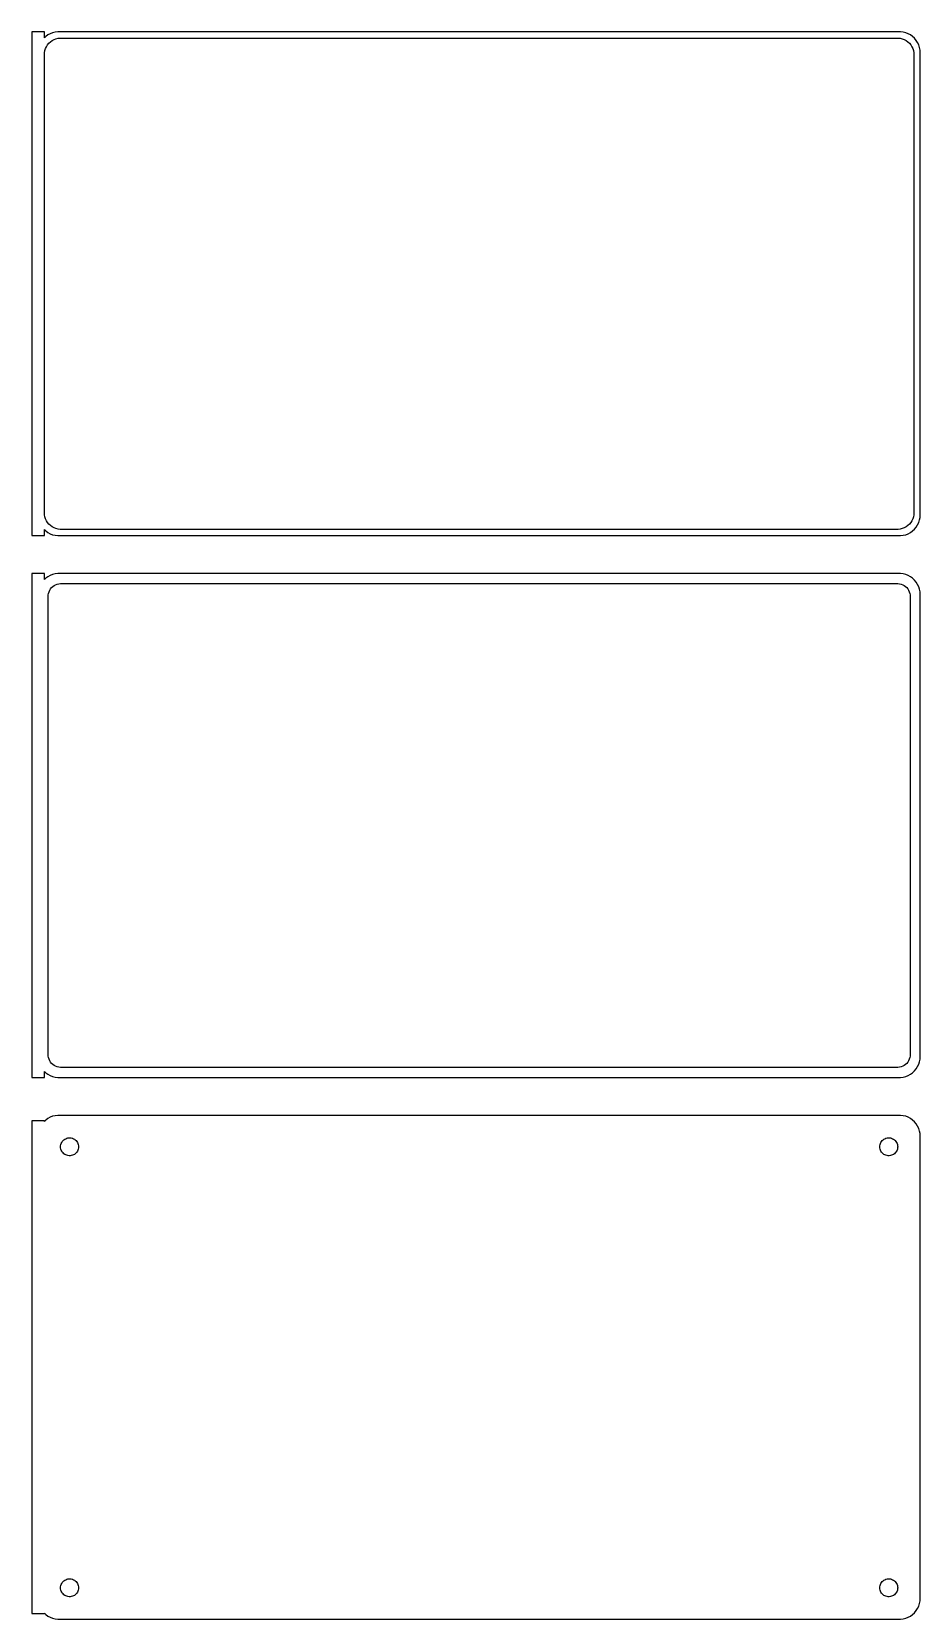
# Model space of a CAD drawing. Header units: metres. Extents: x -106 to 105, y 327 to 705.
import ezdxf

# ---------------------------------------------------------------- set-up
doc = ezdxf.new("R2010")
doc.units = ezdxf.units.M

msp = doc.modelspace()

# ---------------------------------------------------------------- linework, layer by layer
for p, q in [((-103.5, 704.99), (-106.5, 704.99)), ((-106.5, 704.99), (-106.5, 585.01)), ((-103.5, 703.559), (-103.5, 704.99)), ((-103.187, 703.853), (-103.5, 703.559)), ((-102.679, 704.222), (-103.187, 703.853)), ((-102.129, 704.524), (-102.679, 704.222)), ((-101.545, 704.755), (-102.129, 704.524)), ((-101.643, 702.877), (-101.203, 703.119)), ((-100.937, 704.911), (-101.545, 704.755)), ((-101.203, 703.119), (-100.736, 703.304)), ((-100.314, 704.99), (-100.937, 704.911)), ((-100.736, 703.304), (-100.25, 703.429)), ((100.314, 704.99), (-100.314, 704.99)), ((-100.25, 703.429), (-99.7512, 703.492)), ((-99.7512, 703.492), (99.7512, 703.492)), ((99.7512, 703.492), (100.25, 703.429)), ((100.25, 703.429), (100.736, 703.304)), ((100.937, 704.911), (100.314, 704.99)), ((100.736, 703.304), (101.203, 703.119)), ((101.545, 704.755), (100.937, 704.911)), ((101.203, 703.119), (101.643, 702.877)), ((102.129, 704.524), (101.545, 704.755)), ((102.679, 704.222), (102.129, 704.524)), ((103.187, 703.853), (102.679, 704.222)), ((103.645, 703.423), (103.187, 703.853)), ((104.045, 702.939), (103.645, 703.423)), ((-103.5, 699.5), (-103.468, 700.001)), ((-103.5, 590.5), (-103.5, 699.5)), ((-103.468, 700.001), (-103.374, 700.495)), ((-103.374, 700.495), (-103.219, 700.972)), ((-103.219, 700.972), (-103.005, 701.427)), ((-103.005, 701.427), (-102.736, 701.851)), ((-102.736, 701.851), (-102.416, 702.238)), ((-102.416, 702.238), (-102.05, 702.582)), ((-102.05, 702.582), (-101.643, 702.877)), ((101.643, 702.877), (102.05, 702.582)), ((102.05, 702.582), (102.416, 702.238)), ((102.416, 702.238), (102.736, 701.851)), ((102.736, 701.851), (103.005, 701.427)), ((103.005, 701.427), (103.219, 700.972)), ((103.219, 700.972), (103.374, 700.495)), ((103.374, 700.495), (103.468, 700.001)), ((103.468, 700.001), (103.5, 699.5)), ((103.5, 699.5), (103.5, 590.5)), ((104.382, 702.409), (104.045, 702.939)), ((104.649, 701.841), (104.382, 702.409)), ((104.843, 701.243), (104.649, 701.841)), ((104.961, 700.627), (104.843, 701.243)), ((105, 700), (104.961, 700.627)), ((105, 590), (105, 700)), ((-103.468, 589.999), (-103.5, 590.5)), ((-103.374, 589.505), (-103.468, 589.999)), ((103.468, 589.999), (103.374, 589.505)), ((103.5, 590.5), (103.468, 589.999)), ((104.961, 589.373), (105, 590)), ((-103.5, 586.441), (-103.187, 586.147)), ((-103.5, 585.01), (-103.5, 586.441)), ((-103.219, 589.028), (-103.374, 589.505)), ((-103.005, 588.573), (-103.219, 589.028)), ((-103.187, 586.147), (-102.679, 585.778)), ((-102.736, 588.149), (-103.005, 588.573)), ((-102.416, 587.762), (-102.736, 588.149)), ((-102.05, 587.418), (-102.416, 587.762)), ((-101.643, 587.123), (-102.05, 587.418)), ((-101.203, 586.881), (-101.643, 587.123)), ((-100.736, 586.696), (-101.203, 586.881)), ((-100.25, 586.571), (-100.736, 586.696)), ((-99.7512, 586.508), (-100.25, 586.571)), ((99.7512, 586.508), (-99.7512, 586.508)), ((100.25, 586.571), (99.7512, 586.508)), ((100.736, 586.696), (100.25, 586.571)), ((101.203, 586.881), (100.736, 586.696)), ((101.643, 587.123), (101.203, 586.881)), ((102.05, 587.418), (101.643, 587.123)), ((102.416, 587.762), (102.05, 587.418)), ((102.736, 588.149), (102.416, 587.762)), ((102.679, 585.778), (103.187, 586.147)), ((103.005, 588.573), (102.736, 588.149)), ((103.219, 589.028), (103.005, 588.573)), ((103.187, 586.147), (103.645, 586.577)), ((103.374, 589.505), (103.219, 589.028)), ((103.645, 586.577), (104.045, 587.061)), ((104.045, 587.061), (104.382, 587.591)), ((104.382, 587.591), (104.649, 588.159)), ((104.649, 588.159), (104.843, 588.757)), ((104.843, 588.757), (104.961, 589.373)), ((-106.5, 585.01), (-103.5, 585.01)), ((-102.679, 585.778), (-102.129, 585.476)), ((-102.129, 585.476), (-101.545, 585.245)), ((-101.545, 585.245), (-100.937, 585.089)), ((-100.937, 585.089), (-100.314, 585.01)), ((-100.314, 585.01), (100.314, 585.01)), ((100.314, 585.01), (100.937, 585.089)), ((100.937, 585.089), (101.545, 585.245)), ((101.545, 585.245), (102.129, 585.476)), ((102.129, 585.476), (102.679, 585.778)), ((-103.5, 575.979), (-106.5, 575.979)), ((-106.5, 575.979), (-106.5, 456.021)), ((-103.5, 574.559), (-103.5, 575.979)), ((-103.187, 574.853), (-103.5, 574.559)), ((-102.679, 575.222), (-103.187, 574.853)), ((-102.129, 575.524), (-102.679, 575.222)), ((-101.545, 575.755), (-102.129, 575.524)), ((-100.937, 575.911), (-101.545, 575.755)), ((-100.314, 575.99), (-100.937, 575.911)), ((100.314, 575.99), (-100.314, 575.99)), ((100.937, 575.911), (100.314, 575.99)), ((101.545, 575.755), (100.937, 575.911)), ((102.129, 575.524), (101.545, 575.755)), ((102.679, 575.222), (102.129, 575.524)), ((103.187, 574.853), (102.679, 575.222)), ((103.645, 574.423), (103.187, 574.853)), ((-102.613, 570.5), (-102.588, 570.89)), ((-102.588, 570.89), (-102.515, 571.274)), ((-102.515, 571.274), (-102.394, 571.646)), ((-102.394, 571.646), (-102.228, 572)), ((-102.228, 572), (-102.018, 572.33)), ((-102.018, 572.33), (-101.769, 572.631)), ((-101.769, 572.631), (-101.484, 572.899)), ((-101.484, 572.899), (-101.168, 573.128)), ((-101.168, 573.128), (-100.825, 573.317)), ((-100.825, 573.317), (-100.462, 573.461)), ((-100.462, 573.461), (-100.083, 573.558)), ((-100.083, 573.558), (-99.6955, 573.607)), ((-99.6955, 573.607), (99.6955, 573.607)), ((99.6955, 573.607), (100.083, 573.558)), ((100.083, 573.558), (100.462, 573.461)), ((100.462, 573.461), (100.825, 573.317)), ((100.825, 573.317), (101.168, 573.128)), ((101.168, 573.128), (101.484, 572.899)), ((101.484, 572.899), (101.769, 572.631)), ((101.769, 572.631), (102.018, 572.33)), ((102.018, 572.33), (102.228, 572)), ((102.228, 572), (102.394, 571.646)), ((102.394, 571.646), (102.515, 571.274)), ((102.515, 571.274), (102.588, 570.89)), ((102.588, 570.89), (102.613, 570.5)), ((104.045, 573.939), (103.645, 574.423)), ((104.382, 573.409), (104.045, 573.939)), ((104.649, 572.841), (104.382, 573.409)), ((104.843, 572.243), (104.649, 572.841)), ((104.961, 571.627), (104.843, 572.243)), ((105, 571), (104.961, 571.627)), ((105, 461), (105, 571)), ((-102.613, 461.5), (-102.613, 570.5)), ((102.613, 570.5), (102.613, 461.5)), ((-102.588, 461.11), (-102.613, 461.5)), ((102.613, 461.5), (102.588, 461.11)), ((-103.5, 456.021), (-103.5, 457.441)), ((-103.5, 457.441), (-103.187, 457.147)), ((-102.515, 460.726), (-102.588, 461.11)), ((-102.394, 460.354), (-102.515, 460.726)), ((-102.228, 460), (-102.394, 460.354)), ((-102.018, 459.67), (-102.228, 460)), ((-101.769, 459.369), (-102.018, 459.67)), ((-101.484, 459.101), (-101.769, 459.369)), ((-101.168, 458.872), (-101.484, 459.101)), ((-100.825, 458.683), (-101.168, 458.872)), ((-100.462, 458.539), (-100.825, 458.683)), ((-100.083, 458.442), (-100.462, 458.539)), ((-99.6955, 458.393), (-100.083, 458.442)), ((99.6955, 458.393), (-99.6955, 458.393)), ((100.083, 458.442), (99.6955, 458.393)), ((100.462, 458.539), (100.083, 458.442)), ((100.825, 458.683), (100.462, 458.539)), ((101.168, 458.872), (100.825, 458.683)), ((101.484, 459.101), (101.168, 458.872)), ((101.769, 459.369), (101.484, 459.101)), ((102.018, 459.67), (101.769, 459.369)), ((102.228, 460), (102.018, 459.67)), ((102.394, 460.354), (102.228, 460)), ((102.515, 460.726), (102.394, 460.354)), ((102.588, 461.11), (102.515, 460.726)), ((103.187, 457.147), (103.645, 457.577)), ((103.645, 457.577), (104.045, 458.061)), ((104.045, 458.061), (104.382, 458.591)), ((104.382, 458.591), (104.649, 459.159)), ((104.649, 459.159), (104.843, 459.757)), ((104.843, 459.757), (104.961, 460.373)), ((104.961, 460.373), (105, 461)), ((-106.5, 456.021), (-103.5, 456.021)), ((-103.187, 457.147), (-102.679, 456.778)), ((-102.679, 456.778), (-102.129, 456.476)), ((-102.129, 456.476), (-101.545, 456.245)), ((-101.545, 456.245), (-100.937, 456.089)), ((-100.937, 456.089), (-100.314, 456.01)), ((-100.314, 456.01), (100.314, 456.01)), ((100.314, 456.01), (100.937, 456.089)), ((100.937, 456.089), (101.545, 456.245)), ((101.545, 456.245), (102.129, 456.476)), ((102.129, 456.476), (102.679, 456.778)), ((102.679, 456.778), (103.187, 457.147)), ((-102.679, 446.222), (-103.187, 445.853)), ((-102.129, 446.524), (-102.679, 446.222)), ((-101.545, 446.755), (-102.129, 446.524)), ((-100.937, 446.911), (-101.545, 446.755)), ((-100.314, 446.99), (-100.937, 446.911)), ((100.314, 446.99), (-100.314, 446.99)), ((100.937, 446.911), (100.314, 446.99)), ((101.545, 446.755), (100.937, 446.911)), ((102.129, 446.524), (101.545, 446.755)), ((102.679, 446.222), (102.129, 446.524)), ((103.187, 445.853), (102.679, 446.222)), ((-103.5, 445.653), (-106.5, 445.653)), ((-106.5, 445.653), (-106.5, 328.347)), ((-103.187, 445.853), (-103.5, 445.559)), ((-103.5, 445.559), (-103.5, 445.653)), ((103.645, 445.423), (103.187, 445.853)), ((104.045, 444.939), (103.645, 445.423)), ((104.382, 444.409), (104.045, 444.939)), ((104.649, 443.841), (104.382, 444.409)), ((104.843, 443.243), (104.649, 443.841)), ((104.961, 442.627), (104.843, 443.243)), ((105, 442), (104.961, 442.627)), ((-99.6353, 439.5), (-99.6185, 439.768)), ((-99.6185, 439.232), (-99.6353, 439.5)), ((-99.6185, 439.768), (-99.5682, 440.031)), ((-99.5682, 438.969), (-99.6185, 439.232)), ((-99.5682, 440.031), (-99.4853, 440.286)), ((-99.4853, 438.714), (-99.5682, 438.969)), ((-99.4853, 440.286), (-99.3712, 440.529)), ((-99.3712, 438.471), (-99.4853, 438.714)), ((-99.3712, 440.529), (-99.2275, 440.755)), ((-99.2275, 438.245), (-99.3712, 438.471)), ((-99.2275, 440.755), (-99.0566, 440.962)), ((-99.0566, 440.962), (-98.8611, 441.145)), ((-98.8611, 441.145), (-98.6441, 441.303)), ((-98.6441, 441.303), (-98.4092, 441.432)), ((-98.4092, 441.432), (-98.1598, 441.531)), ((-98.1598, 441.531), (-97.9001, 441.597)), ((-97.9001, 441.597), (-97.6341, 441.631)), ((-97.6341, 441.631), (-97.3659, 441.631)), ((-97.3659, 441.631), (-97.0999, 441.597)), ((-97.0999, 441.597), (-96.8401, 441.531)), ((-96.8401, 441.531), (-96.5908, 441.432)), ((-96.5908, 441.432), (-96.3559, 441.303)), ((-96.3559, 441.303), (-96.1389, 441.145)), ((-96.1389, 441.145), (-95.9434, 440.962)), ((-95.9434, 440.962), (-95.7725, 440.755)), ((-95.7725, 440.755), (-95.6288, 440.529)), ((-95.6288, 438.471), (-95.7725, 438.245)), ((-95.6288, 440.529), (-95.5146, 440.286)), ((-95.5146, 438.714), (-95.6288, 438.471)), ((-95.5146, 440.286), (-95.4318, 440.031)), ((-95.4318, 438.969), (-95.5146, 438.714)), ((-95.4318, 440.031), (-95.3815, 439.768)), ((-95.3815, 439.232), (-95.4318, 438.969)), ((-95.3815, 439.768), (-95.3647, 439.5)), ((-95.3647, 439.5), (-95.3815, 439.232)), ((95.3647, 439.5), (95.3815, 439.768)), ((95.3815, 439.232), (95.3647, 439.5)), ((95.3815, 439.768), (95.4318, 440.031)), ((95.4318, 438.969), (95.3815, 439.232)), ((95.4318, 440.031), (95.5146, 440.286)), ((95.5146, 438.714), (95.4318, 438.969)), ((95.5146, 440.286), (95.6288, 440.529)), ((95.6288, 438.471), (95.5146, 438.714)), ((95.6288, 440.529), (95.7725, 440.755)), ((95.7725, 438.245), (95.6288, 438.471)), ((95.7725, 440.755), (95.9434, 440.962)), ((95.9434, 440.962), (96.1389, 441.145)), ((96.1389, 441.145), (96.3559, 441.303)), ((96.3559, 441.303), (96.5908, 441.432)), ((96.5908, 441.432), (96.8401, 441.531)), ((96.8401, 441.531), (97.0999, 441.597)), ((97.0999, 441.597), (97.3659, 441.631)), ((97.3659, 441.631), (97.6341, 441.631)), ((97.6341, 441.631), (97.9001, 441.597)), ((97.9001, 441.597), (98.1598, 441.531)), ((98.1598, 441.531), (98.4092, 441.432)), ((98.4092, 441.432), (98.6441, 441.303)), ((98.6441, 441.303), (98.8611, 441.145)), ((98.8611, 441.145), (99.0566, 440.962)), ((99.0566, 440.962), (99.2275, 440.755)), ((99.2275, 440.755), (99.3712, 440.529)), ((99.3712, 438.471), (99.2275, 438.245)), ((99.3712, 440.529), (99.4853, 440.286)), ((99.4853, 438.714), (99.3712, 438.471)), ((99.4853, 440.286), (99.5682, 440.031)), ((99.5682, 438.969), (99.4853, 438.714)), ((99.5682, 440.031), (99.6185, 439.768)), ((99.6185, 439.232), (99.5682, 438.969)), ((99.6185, 439.768), (99.6353, 439.5)), ((99.6353, 439.5), (99.6185, 439.232)), ((105, 332), (105, 442)), ((-99.0566, 438.038), (-99.2275, 438.245)), ((-98.8611, 437.855), (-99.0566, 438.038)), ((-98.6441, 437.697), (-98.8611, 437.855)), ((-98.4092, 437.568), (-98.6441, 437.697)), ((-98.1598, 437.469), (-98.4092, 437.568)), ((-97.9001, 437.403), (-98.1598, 437.469)), ((-97.6341, 437.369), (-97.9001, 437.403)), ((-97.3659, 437.369), (-97.6341, 437.369)), ((-97.0999, 437.403), (-97.3659, 437.369)), ((-96.8401, 437.469), (-97.0999, 437.403)), ((-96.5908, 437.568), (-96.8401, 437.469)), ((-96.3559, 437.697), (-96.5908, 437.568)), ((-96.1389, 437.855), (-96.3559, 437.697)), ((-95.9434, 438.038), (-96.1389, 437.855)), ((-95.7725, 438.245), (-95.9434, 438.038)), ((95.9434, 438.038), (95.7725, 438.245)), ((96.1389, 437.855), (95.9434, 438.038)), ((96.3559, 437.697), (96.1389, 437.855)), ((96.5908, 437.568), (96.3559, 437.697)), ((96.8401, 437.469), (96.5908, 437.568)), ((97.0999, 437.403), (96.8401, 437.469)), ((97.3659, 437.369), (97.0999, 437.403)), ((97.6341, 437.369), (97.3659, 437.369)), ((97.9001, 437.403), (97.6341, 437.369)), ((98.1598, 437.469), (97.9001, 437.403)), ((98.4092, 437.568), (98.1598, 437.469)), ((98.6441, 437.697), (98.4092, 437.568)), ((98.8611, 437.855), (98.6441, 437.697)), ((99.0566, 438.038), (98.8611, 437.855)), ((99.2275, 438.245), (99.0566, 438.038)), ((-98.6441, 336.303), (-98.4092, 336.432)), ((-98.4092, 336.432), (-98.1598, 336.531)), ((-98.1598, 336.531), (-97.9001, 336.597)), ((-97.9001, 336.597), (-97.6341, 336.631)), ((-97.6341, 336.631), (-97.3659, 336.631)), ((-97.3659, 336.631), (-97.0999, 336.597)), ((-97.0999, 336.597), (-96.8401, 336.531)), ((-96.8401, 336.531), (-96.5908, 336.432)), ((-96.5908, 336.432), (-96.3559, 336.303)), ((96.3559, 336.303), (96.5908, 336.432)), ((96.5908, 336.432), (96.8401, 336.531)), ((96.8401, 336.531), (97.0999, 336.597)), ((97.0999, 336.597), (97.3659, 336.631)), ((97.3659, 336.631), (97.6341, 336.631)), ((97.6341, 336.631), (97.9001, 336.597)), ((97.9001, 336.597), (98.1598, 336.531)), ((98.1598, 336.531), (98.4092, 336.432)), ((98.4092, 336.432), (98.6441, 336.303)), ((-99.6353, 334.5), (-99.6185, 334.768)), ((-99.6185, 334.232), (-99.6353, 334.5)), ((-99.6185, 334.768), (-99.5682, 335.031)), ((-99.5682, 333.969), (-99.6185, 334.232)), ((-99.5682, 335.031), (-99.4853, 335.286)), ((-99.4853, 333.714), (-99.5682, 333.969)), ((-99.4853, 335.286), (-99.3712, 335.529)), ((-99.3712, 333.471), (-99.4853, 333.714)), ((-99.3712, 335.529), (-99.2275, 335.755)), ((-99.2275, 333.245), (-99.3712, 333.471)), ((-99.2275, 335.755), (-99.0566, 335.962)), ((-99.0566, 333.038), (-99.2275, 333.245)), ((-99.0566, 335.962), (-98.8611, 336.145)), ((-98.8611, 332.855), (-99.0566, 333.038)), ((-98.8611, 336.145), (-98.6441, 336.303)), ((-98.6441, 332.697), (-98.8611, 332.855)), ((-98.4092, 332.568), (-98.6441, 332.697)), ((-96.3559, 332.697), (-96.5908, 332.568)), ((-96.3559, 336.303), (-96.1389, 336.145)), ((-96.1389, 332.855), (-96.3559, 332.697)), ((-96.1389, 336.145), (-95.9434, 335.962)), ((-95.9434, 333.038), (-96.1389, 332.855)), ((-95.9434, 335.962), (-95.7725, 335.755)), ((-95.7725, 333.245), (-95.9434, 333.038)), ((-95.7725, 335.755), (-95.6288, 335.529)), ((-95.6288, 333.471), (-95.7725, 333.245)), ((-95.6288, 335.529), (-95.5146, 335.286)), ((-95.5146, 333.714), (-95.6288, 333.471)), ((-95.5146, 335.286), (-95.4318, 335.031)), ((-95.4318, 333.969), (-95.5146, 333.714)), ((-95.4318, 335.031), (-95.3815, 334.768)), ((-95.3815, 334.232), (-95.4318, 333.969)), ((-95.3815, 334.768), (-95.3647, 334.5)), ((-95.3647, 334.5), (-95.3815, 334.232)), ((95.3647, 334.5), (95.3815, 334.768)), ((95.3815, 334.232), (95.3647, 334.5)), ((95.3815, 334.768), (95.4318, 335.031)), ((95.4318, 333.969), (95.3815, 334.232)), ((95.4318, 335.031), (95.5146, 335.286)), ((95.5146, 333.714), (95.4318, 333.969)), ((95.5146, 335.286), (95.6288, 335.529)), ((95.6288, 333.471), (95.5146, 333.714)), ((95.6288, 335.529), (95.7725, 335.755)), ((95.7725, 333.245), (95.6288, 333.471)), ((95.7725, 335.755), (95.9434, 335.962)), ((95.9434, 333.038), (95.7725, 333.245)), ((95.9434, 335.962), (96.1389, 336.145)), ((96.1389, 332.855), (95.9434, 333.038)), ((96.1389, 336.145), (96.3559, 336.303)), ((96.3559, 332.697), (96.1389, 332.855)), ((96.5908, 332.568), (96.3559, 332.697)), ((98.6441, 332.697), (98.4092, 332.568)), ((98.6441, 336.303), (98.8611, 336.145)), ((98.8611, 332.855), (98.6441, 332.697)), ((98.8611, 336.145), (99.0566, 335.962)), ((99.0566, 333.038), (98.8611, 332.855)), ((99.0566, 335.962), (99.2275, 335.755)), ((99.2275, 333.245), (99.0566, 333.038)), ((99.2275, 335.755), (99.3712, 335.529)), ((99.3712, 333.471), (99.2275, 333.245)), ((99.3712, 335.529), (99.4853, 335.286)), ((99.4853, 333.714), (99.3712, 333.471)), ((99.4853, 335.286), (99.5682, 335.031)), ((99.5682, 333.969), (99.4853, 333.714)), ((99.5682, 335.031), (99.6185, 334.768)), ((99.6185, 334.232), (99.5682, 333.969)), ((99.6185, 334.768), (99.6353, 334.5)), ((99.6353, 334.5), (99.6185, 334.232)), ((-98.1598, 332.469), (-98.4092, 332.568)), ((-97.9001, 332.403), (-98.1598, 332.469)), ((-97.6341, 332.369), (-97.9001, 332.403)), ((-97.3659, 332.369), (-97.6341, 332.369)), ((-97.0999, 332.403), (-97.3659, 332.369)), ((-96.8401, 332.469), (-97.0999, 332.403)), ((-96.5908, 332.568), (-96.8401, 332.469)), ((96.8401, 332.469), (96.5908, 332.568)), ((97.0999, 332.403), (96.8401, 332.469)), ((97.3659, 332.369), (97.0999, 332.403)), ((97.6341, 332.369), (97.3659, 332.369)), ((97.9001, 332.403), (97.6341, 332.369)), ((98.1598, 332.469), (97.9001, 332.403)), ((98.4092, 332.568), (98.1598, 332.469)), ((103.645, 328.577), (104.045, 329.061)), ((104.045, 329.061), (104.382, 329.591)), ((104.382, 329.591), (104.649, 330.159)), ((104.649, 330.159), (104.843, 330.757)), ((104.843, 330.757), (104.961, 331.373)), ((104.961, 331.373), (105, 332)), ((-106.5, 328.347), (-103.5, 328.347)), ((-103.5, 328.347), (-103.5, 328.441)), ((-103.5, 328.441), (-103.187, 328.147)), ((-103.187, 328.147), (-102.679, 327.778)), ((-102.679, 327.778), (-102.129, 327.476)), ((-102.129, 327.476), (-101.545, 327.245)), ((-101.545, 327.245), (-100.937, 327.089)), ((-100.937, 327.089), (-100.314, 327.01)), ((-100.314, 327.01), (100.314, 327.01)), ((100.314, 327.01), (100.937, 327.089)), ((100.937, 327.089), (101.545, 327.245)), ((101.545, 327.245), (102.129, 327.476)), ((102.129, 327.476), (102.679, 327.778)), ((102.679, 327.778), (103.187, 328.147)), ((103.187, 328.147), (103.645, 328.577))]:
    msp.add_line(p, q)

doc.saveas('drawing.dxf')
